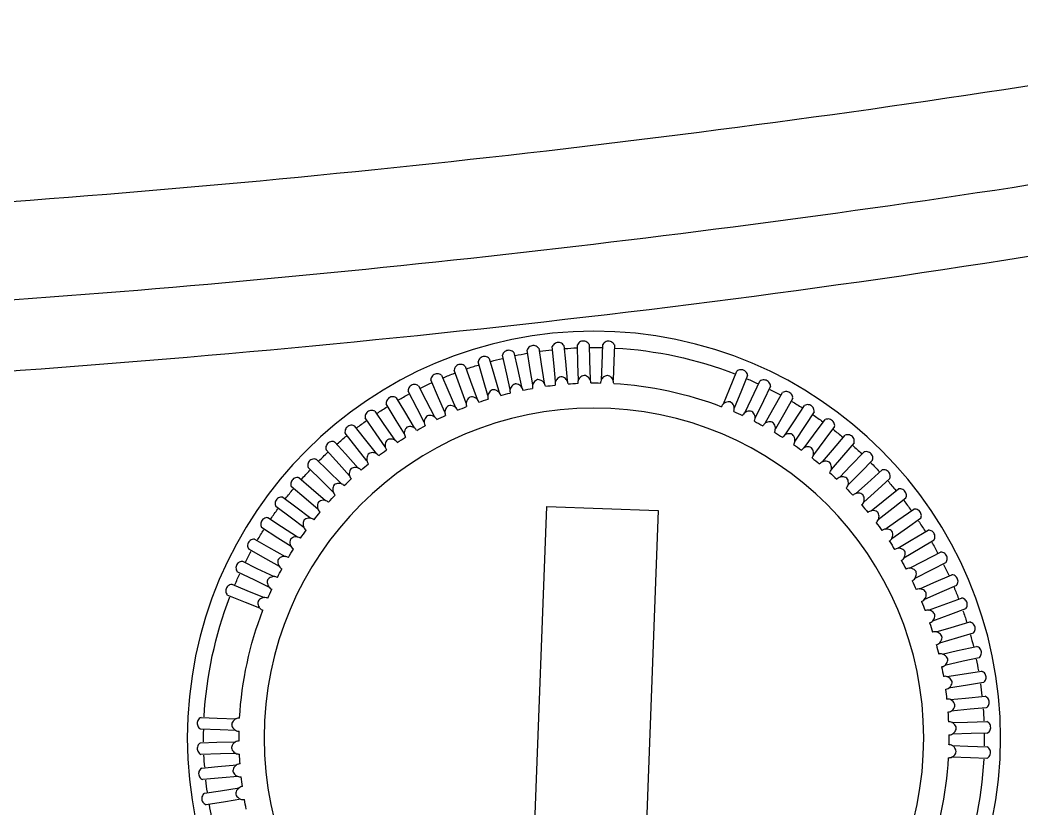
# Model space of a CAD drawing. Header units: inches. Extents: x 12 to 11036, y 8 to 6728.
# Drawn here: x 10875.07 to 10890.34, y 4277.76 to 4289.78 of the extents above; entities that cross this region are included whole.
import ezdxf

# ---------------------------------------------------------------- set-up
doc = ezdxf.new("R2010")
doc.units = ezdxf.units.IN
doc.header["$MEASUREMENT"] = 0

# ---------------------------------------------------------------- blocks, each defined once
blk = doc.blocks.new('A$C114D03CA')
at = {"color": 7, "linetype": 'Continuous', "lineweight": 25}
for p, q in [((-17.5, -43.924), (-19.199, -43.988)), ((-19.199, -43.988), (-18.938, -50.983)), ((-17.239, -50.919), (-17.5, -43.924))]:
    blk.add_line(p, q, dxfattribs=at)
at = {"color": 7, "linetype": 'Continuous', "lineweight": 25, "flags": 128}
for points in [[(-18.531, -41.463), (-18.522, -41.709), (-18.511, -41.999)], [(-18.334, -41.993), (-18.343, -41.754), (-18.354, -41.456)], [(-18.145, -41.455), (-18.152, -41.702), (-18.16, -41.992)], [(-17.983, -41.997), (-17.976, -41.758), (-17.968, -41.46)], [(-17.76, -41.472), (-17.783, -41.718), (-17.809, -42.007)], [(-17.632, -42.023), (-17.611, -41.785), (-17.583, -41.488)], [(-17.377, -41.514), (-17.415, -41.758), (-17.46, -42.044)], [(-17.285, -42.072), (-17.248, -41.836), (-17.201, -41.542)], [(-16.997, -41.581), (-17.051, -41.821), (-17.114, -42.104)], [(-16.941, -42.143), (-16.889, -41.91), (-16.824, -41.619)], [(-16.622, -41.671), (-16.691, -41.908), (-16.772, -42.186)], [(-16.602, -42.236), (-16.535, -42.007), (-16.452, -41.721)], [(-16.254, -41.786), (-16.338, -42.017), (-16.437, -42.29)], [(-16.27, -42.351), (-16.189, -42.127), (-16.087, -41.846)], [(-20.561, -41.931), (-20.468, -42.159), (-20.359, -42.428)], [(-20.194, -42.361), (-20.284, -42.14), (-20.397, -41.864)], [(-15.893, -41.924), (-15.992, -42.149), (-16.109, -42.415)], [(-15.946, -42.487), (-15.851, -42.268), (-15.731, -41.995)], [(-20.911, -42.093), (-20.804, -42.315), (-20.677, -42.576)], [(-20.518, -42.499), (-20.622, -42.284), (-20.751, -42.016)], [(-15.543, -42.085), (-15.656, -42.304), (-15.789, -42.561)], [(-21.25, -42.277), (-21.129, -42.491), (-20.986, -42.744)], [(-20.831, -42.657), (-20.949, -42.449), (-21.096, -42.19)], [(-15.632, -42.643), (-15.522, -42.431), (-15.385, -42.166)], [(-15.203, -42.268), (-15.331, -42.479), (-15.48, -42.728)], [(-21.134, -42.835), (-21.265, -42.635), (-21.428, -42.385)], [(-15.328, -42.819), (-15.205, -42.615), (-15.051, -42.359)], [(-21.425, -43.031), (-21.568, -42.84), (-21.747, -42.602)], [(-21.576, -42.482), (-21.441, -42.689), (-21.283, -42.932)], [(-14.876, -42.472), (-15.017, -42.675), (-15.182, -42.913)], [(-15.036, -43.014), (-14.9, -42.818), (-14.731, -42.573)], [(-21.889, -42.708), (-21.741, -42.906), (-21.567, -43.138)], [(-14.563, -42.697), (-14.716, -42.89), (-14.897, -43.118)], [(-21.702, -43.247), (-21.858, -43.065), (-22.051, -42.839)], [(-14.758, -43.228), (-14.609, -43.041), (-14.424, -42.807)], [(-22.186, -42.954), (-22.026, -43.141), (-21.837, -43.362)], [(-14.265, -42.942), (-14.43, -43.125), (-14.625, -43.34)], [(-14.493, -43.459), (-14.333, -43.282), (-14.134, -43.061)], [(-22.467, -43.218), (-22.295, -43.395), (-22.093, -43.603)], [(-21.966, -43.479), (-22.132, -43.308), (-22.34, -43.094)], [(-13.983, -43.205), (-14.16, -43.377), (-14.368, -43.58)], [(-22.213, -43.728), (-22.39, -43.568), (-22.612, -43.368)], [(-14.244, -43.707), (-14.073, -43.54), (-13.86, -43.332)], [(-22.731, -43.5), (-22.548, -43.665), (-22.332, -43.86)], [(-13.719, -43.486), (-13.906, -43.646), (-14.127, -43.835)], [(-22.444, -43.992), (-22.631, -43.844), (-22.865, -43.659)], [(-14.012, -43.97), (-13.83, -43.815), (-13.604, -43.621)], [(-22.975, -43.798), (-22.782, -43.951), (-22.554, -44.131)], [(-13.474, -43.784), (-13.671, -43.931), (-13.903, -44.106)], [(-22.658, -44.271), (-22.854, -44.135), (-23.099, -43.965)], [(-13.797, -44.248), (-13.606, -44.104), (-13.367, -43.925)], [(-23.2, -44.111), (-22.998, -44.252), (-22.759, -44.417)], [(-13.248, -44.096), (-13.454, -44.231), (-13.697, -44.39)], [(-22.853, -44.563), (-23.058, -44.44), (-23.313, -44.286)], [(-13.6, -44.538), (-13.4, -44.408), (-13.151, -44.244)], [(-23.405, -44.438), (-23.194, -44.565), (-22.945, -44.715)], [(-13.042, -44.422), (-13.257, -44.544), (-13.509, -44.687)], [(-13.422, -44.841), (-13.214, -44.724), (-12.955, -44.577)], [(-23.029, -44.867), (-23.241, -44.757), (-23.506, -44.62)], [(-12.858, -44.761), (-13.08, -44.869), (-13.341, -44.995)], [(-23.588, -44.778), (-23.369, -44.891), (-23.111, -45.024)], [(-23.186, -45.181), (-23.404, -45.085), (-23.678, -44.966)], [(-13.264, -45.155), (-13.049, -45.051), (-12.781, -44.921)], [(-23.749, -45.128), (-23.523, -45.227), (-23.257, -45.344)], [(-12.696, -45.111), (-12.924, -45.204), (-13.193, -45.314)], [(-23.322, -45.505), (-23.546, -45.424), (-23.826, -45.322)], [(-13.127, -45.478), (-12.906, -45.388), (-12.629, -45.276)], [(-23.887, -45.488), (-23.655, -45.573), (-23.382, -45.672)], [(-23.436, -45.837), (-23.665, -45.77), (-23.951, -45.686)], [(-24.001, -45.857), (-23.765, -45.926), (-23.486, -46.007)], [(-23.529, -46.176), (-23.762, -46.123), (-24.053, -46.058)], [(-24.092, -46.231), (-23.851, -46.285), (-23.568, -46.349)], [(-23.6, -46.519), (-23.836, -46.482), (-24.131, -46.436)], [(-24.158, -46.611), (-23.915, -46.65), (-23.628, -46.695)], [(-23.649, -46.867), (-23.887, -46.845), (-24.184, -46.818)], [(-24.2, -46.995), (-23.955, -47.017), (-23.666, -47.044)], [(-23.676, -47.217), (-23.914, -47.211), (-24.212, -47.203)], [(-12.228, -47.141), (-12.474, -47.151), (-12.765, -47.161)], [(-12.758, -47.339), (-12.519, -47.33), (-12.221, -47.319)], [(-24.217, -47.38), (-23.971, -47.387), (-23.681, -47.395)], [(-12.22, -47.527), (-12.467, -47.52), (-12.757, -47.513)], [(-23.68, -47.568), (-23.918, -47.577), (-24.216, -47.588)], [(-24.21, -47.766), (-23.963, -47.757), (-23.673, -47.746)], [(-12.762, -47.69), (-12.523, -47.696), (-12.225, -47.704)], [(-12.238, -47.912), (-12.483, -47.89), (-12.772, -47.863)], [(-12.788, -48.04), (-12.551, -48.062), (-12.254, -48.089)], [(-12.279, -48.296), (-12.523, -48.258), (-12.81, -48.213)], [(-12.837, -48.388), (-12.601, -48.425), (-12.307, -48.471)]]:
    blk.add_lwpolyline(points, dxfattribs=at)
at = {"color": 7, "linetype": 'Continuous', "lineweight": 25}
for radius in [6.2, 5.029]:
    blk.add_circle((-18.219, -47.454), radius, dxfattribs=at)
for radius, start, end in [(5.952, 93.0979, 111.1726), (5.952, 89.4136, 91.1726), (5.952, 85.7294, 87.4884), (5.952, 82.0452, 83.8042), (5.952, 78.361, 80.1199), (5.952, 74.6768, 76.4357), (5.952, 70.9926, 72.7515), (5.952, 113.0979, 114.8568), (5.952, 67.3084, 69.0673), (5.952, 116.7821, 118.541), (5.411, 93.1942, 111.0762), (5.411, 89.51, 91.0762), (5.411, 85.8258, 87.392), (5.411, 82.1416, 83.7078), (5.411, 78.4573, 80.0236), (5.952, 63.6242, 65.3831), (5.411, 74.7731, 76.3394), (5.411, 71.0889, 72.6552), (5.952, 59.94, 61.6989), (5.952, 120.4663, 122.2252), (5.411, 67.4047, 68.971), (5.952, 56.2558, 58.0147), (5.952, 124.1505, 125.9094), (5.411, 113.1942, 114.7605), (5.411, 63.7205, 65.2868), (5.952, 52.5715, 54.3305), (5.952, 127.8347, 129.5936), (5.411, 116.8784, 118.4447), (5.411, 60.0363, 61.6026), (5.411, 120.5626, 122.1289), (5.411, 56.3521, 57.9184), (5.952, 48.8873, 50.6463), (5.952, 131.5189, 133.2778), (5.411, 124.2468, 125.8131), (5.411, 52.6679, 54.2341), (5.411, 127.931, 129.4973), (5.952, 45.2031, 46.962), (5.952, 135.2031, 136.962), (5.411, 48.9837, 50.5499), (5.952, 41.5189, 43.2778), (5.952, 138.8873, 140.6463), (5.411, 131.6152, 133.1815), (5.411, 45.2994, 46.8657), (5.411, 135.2994, 136.8657), (5.952, 37.8347, 39.5936), (5.952, 142.5715, 144.3305), (5.411, 41.6152, 43.1815), (5.411, 138.9837, 140.5499), (5.952, 34.1505, 35.9094), (5.952, 146.2558, 148.0147), (5.411, 37.931, 39.4973), (5.411, 142.6679, 144.2341), (5.411, 34.2468, 35.8131), (5.952, 30.4663, 32.2252), (5.411, 146.3521, 147.9184), (5.952, 149.94, 151.6989), (5.411, 30.5626, 32.1289), (5.952, 26.7821, 28.541), (5.411, 150.0363, 151.6026), (5.952, 153.6242, 155.3831), (5.411, 26.8784, 28.4447), (5.411, 153.7205, 155.2868), (5.952, 23.0979, 24.8568), (5.952, 157.3084, 159.0673), (5.411, 23.1942, 24.7605), (5.952, 3.0979, 21.1726), (5.952, 160.9926, 162.7515), (5.411, 157.4047, 158.971), (5.411, 3.1942, 21.0762), (5.411, 161.0889, 162.6552), (5.952, 164.6768, 166.4357), (5.411, 164.7731, 166.3394), (5.952, 168.361, 170.1199), (5.411, 168.4573, 170.0236), (5.952, 172.0452, 173.8042), (5.411, 172.1416, 173.7078), (5.952, 175.7294, 177.4884), (5.411, 175.8258, 177.392), (5.411, 359.51, 1.0762), (5.952, 359.4136, 1.1726), (5.952, 179.4136, 181.1726), (5.411, 179.51, 181.0762), (5.952, 183.0979, 201.1726), (5.411, 183.1942, 201.0762), (5.411, 355.8258, 357.392), (5.952, 355.7294, 357.4884), (5.411, 352.1416, 353.7078), (5.952, 352.0452, 353.8042), (5.411, 348.4573, 350.0236), (5.952, 348.361, 350.1199)]:
    blk.add_arc((-18.219, -47.454), radius, start, end, dxfattribs=at)
for points, knots in [([(46.188, -35.082), (43.91, -35.575), (39.355, -36.561), (31.668, -37.857), (23.135, -38.923), (13.758, -39.623), (5.158, -39.836), (-2.64, -39.688), (-10.419, -39.254), (-18.962, -38.399), (-28.243, -37.041), (-34.359, -35.747), (-37.416, -35.1)], [0, 0, 0, 0, 0.08293, 0.165856, 0.277333, 0.388878, 0.500354, 0.583365, 0.666377, 0.777563, 0.888816, 1, 1, 1, 1]), ([(-36.453, -36.854), (-33.653, -37.43), (-28.048, -38.582), (-19.549, -39.827), (-11.003, -40.719), (-2.429, -41.219), (6.288, -41.338), (15.136, -41.046), (24.096, -40.328), (32.735, -39.219), (39.774, -38.009), (43.827, -37.14), (45.223, -36.841)], [0, 0, 0, 0, 0.104184, 0.208526, 0.312922, 0.417266, 0.52145, 0.630592, 0.739795, 0.848938, 0.947974, 1, 1, 1, 1]), ([(43.432, -38.329), (41.728, -38.673), (38.318, -39.363), (32.659, -40.288), (26.467, -41.122), (19.726, -41.782), (12.955, -42.206), (5.022, -42.42), (-4.057, -42.261), (-14.29, -41.526), (-24.517, -40.283), (-31.285, -38.986), (-34.669, -38.338)], [0, 0, 0, 0, 0.066327, 0.132708, 0.218665, 0.304623, 0.391013, 0.477403, 0.607303, 0.737203, 0.868602, 1, 1, 1, 1]), ([(-18.53, -41.463), (-18.528, -41.458), (-18.521, -41.443), (-18.5, -41.423), (-18.47, -41.408), (-18.436, -41.404), (-18.403, -41.411), (-18.373, -41.429), (-18.36, -41.447), (-18.354, -41.456)], [0, 0, 0, 0, 0.073853, 0.228531, 0.383217, 0.537899, 0.692579, 0.847254, 1, 1, 1, 1]), ([(-18.144, -41.456), (-18.142, -41.451), (-18.134, -41.436), (-18.112, -41.418), (-18.081, -41.404), (-18.047, -41.402), (-18.014, -41.412), (-17.986, -41.431), (-17.974, -41.45), (-17.968, -41.46)], [0, 0, 0, 0, 0.0738633, 0.2285341, 0.3832149, 0.5379002, 0.6925751, 0.8472571, 1, 1, 1, 1]), ([(-17.759, -41.473), (-17.756, -41.468), (-17.748, -41.454), (-17.725, -41.437), (-17.693, -41.426), (-17.658, -41.426), (-17.626, -41.438), (-17.599, -41.459), (-17.589, -41.479), (-17.583, -41.489)], [0, 0, 0, 0, 0.073854, 0.2285337, 0.3832143, 0.5378923, 0.6925797, 0.8472594, 1, 1, 1, 1]), ([(-17.376, -41.515), (-17.373, -41.51), (-17.363, -41.497), (-17.339, -41.481), (-17.306, -41.472), (-17.272, -41.474), (-17.241, -41.488), (-17.215, -41.511), (-17.206, -41.531), (-17.201, -41.542)], [0, 0, 0, 0, 0.07386, 0.228541, 0.383218, 0.537901, 0.692583, 0.847259, 1, 1, 1, 1]), ([(-16.996, -41.581), (-16.992, -41.577), (-16.982, -41.564), (-16.957, -41.55), (-16.924, -41.543), (-16.89, -41.548), (-16.86, -41.563), (-16.835, -41.588), (-16.828, -41.609), (-16.824, -41.619)], [0, 0, 0, 0, 0.073856, 0.228535, 0.383218, 0.537897, 0.692581, 0.847266, 1, 1, 1, 1]), ([(-16.621, -41.672), (-16.617, -41.668), (-16.607, -41.655), (-16.58, -41.644), (-16.547, -41.638), (-16.513, -41.645), (-16.484, -41.663), (-16.461, -41.689), (-16.455, -41.71), (-16.452, -41.721)], [0, 0, 0, 0, 0.073865, 0.228539, 0.383224, 0.537899, 0.692578, 0.847266, 1, 1, 1, 1]), ([(-20.56, -41.931), (-20.559, -41.926), (-20.559, -41.909), (-20.546, -41.883), (-20.523, -41.859), (-20.492, -41.843), (-20.458, -41.839), (-20.424, -41.845), (-20.406, -41.858), (-20.397, -41.864)], [0, 0, 0, 0, 0.0738629, 0.2285411, 0.3832159, 0.5378996, 0.6925835, 0.8472593, 1, 1, 1, 1]), ([(-16.253, -41.787), (-16.249, -41.783), (-16.237, -41.771), (-16.21, -41.761), (-16.177, -41.758), (-16.143, -41.767), (-16.115, -41.786), (-16.095, -41.814), (-16.089, -41.835), (-16.087, -41.846)], [0, 0, 0, 0, 0.073853, 0.228537, 0.383218, 0.537904, 0.692581, 0.847271, 1, 1, 1, 1]), ([(-20.91, -42.093), (-20.91, -42.087), (-20.91, -42.071), (-20.899, -42.044), (-20.877, -42.018), (-20.848, -42.001), (-20.814, -41.994), (-20.78, -41.998), (-20.761, -42.01), (-20.751, -42.016)], [0, 0, 0, 0, 0.073846, 0.228536, 0.383214, 0.537897, 0.692579, 0.84726, 1, 1, 1, 1]), ([(-18.52, -42.051), (-18.52, -42.043), (-18.519, -42.008), (-18.489, -41.955), (-18.449, -41.933), (-18.425, -41.929), (-18.425, -41.929)], [0, 0, 0, 0, 0.122432, 0.490856, 0.986778, 1, 1, 1, 1]), ([(-18.425, -41.929), (-18.424, -41.929), (-18.4, -41.932), (-18.359, -41.95), (-18.325, -42.001), (-18.321, -42.035), (-18.32, -42.044)], [0, 0, 0, 0, 0.013224, 0.509148, 0.87757, 1, 1, 1, 1]), ([(-18.173, -42.043), (-18.172, -42.035), (-18.169, -42), (-18.135, -41.949), (-18.094, -41.93), (-18.07, -41.927), (-18.069, -41.927)], [0, 0, 0, 0, 0.122427, 0.490854, 0.986776, 1, 1, 1, 1]), ([(-18.069, -41.927), (-18.069, -41.927), (-18.045, -41.931), (-18.005, -41.953), (-17.974, -42.005), (-17.973, -42.04), (-17.973, -42.049)], [0, 0, 0, 0, 0.013222, 0.509144, 0.877569, 1, 1, 1, 1]), ([(-17.825, -42.057), (-17.824, -42.049), (-17.818, -42.014), (-17.781, -41.966), (-17.739, -41.95), (-17.715, -41.948), (-17.715, -41.948)], [0, 0, 0, 0, 0.122428, 0.490853, 0.986777, 1, 1, 1, 1]), ([(-17.715, -41.948), (-17.714, -41.949), (-17.691, -41.954), (-17.652, -41.978), (-17.625, -42.032), (-17.626, -42.067), (-17.626, -42.076)], [0, 0, 0, 0, 0.013222, 0.509144, 0.877564, 1, 1, 1, 1]), ([(-17.479, -42.094), (-17.477, -42.085), (-17.47, -42.051), (-17.43, -42.006), (-17.386, -41.992), (-17.363, -41.992), (-17.362, -41.992)], [0, 0, 0, 0, 0.122429, 0.490854, 0.986777, 1, 1, 1, 1]), ([(-17.362, -41.992), (-17.361, -41.992), (-17.338, -41.999), (-17.302, -42.026), (-17.278, -42.081), (-17.281, -42.116), (-17.281, -42.125)], [0, 0, 0, 0, 0.0132227, 0.5091476, 0.8775706, 1, 1, 1, 1]), ([(-15.893, -41.925), (-15.889, -41.921), (-15.876, -41.91), (-15.849, -41.902), (-15.815, -41.901), (-15.782, -41.912), (-15.756, -41.933), (-15.736, -41.962), (-15.733, -41.984), (-15.731, -41.995)], [0, 0, 0, 0, 0.073849, 0.228528, 0.383214, 0.537897, 0.692577, 0.847259, 1, 1, 1, 1]), ([(-17.136, -42.152), (-17.134, -42.144), (-17.124, -42.111), (-17.081, -42.068), (-17.037, -42.057), (-17.013, -42.058), (-17.013, -42.059)], [0, 0, 0, 0, 0.122432, 0.490854, 0.986777, 1, 1, 1, 1]), ([(-17.013, -42.059), (-17.012, -42.059), (-16.99, -42.067), (-16.955, -42.096), (-16.934, -42.153), (-16.94, -42.187), (-16.941, -42.196)], [0, 0, 0, 0, 0.013223, 0.509146, 0.877568, 1, 1, 1, 1]), ([(-16.798, -42.233), (-16.795, -42.225), (-16.783, -42.192), (-16.737, -42.152), (-16.693, -42.144), (-16.669, -42.147), (-16.669, -42.147)], [0, 0, 0, 0, 0.122428, 0.490852, 0.986777, 1, 1, 1, 1]), ([(-16.669, -42.147), (-16.668, -42.147), (-16.646, -42.157), (-16.613, -42.188), (-16.596, -42.247), (-16.604, -42.281), (-16.606, -42.289)], [0, 0, 0, 0, 0.013223, 0.509144, 0.877565, 1, 1, 1, 1]), ([(-15.542, -42.086), (-15.538, -42.082), (-15.525, -42.072), (-15.497, -42.065), (-15.463, -42.067), (-15.431, -42.08), (-15.406, -42.103), (-15.389, -42.133), (-15.387, -42.155), (-15.385, -42.166)], [0, 0, 0, 0, 0.073854, 0.228532, 0.383217, 0.537896, 0.692582, 0.84727, 1, 1, 1, 1]), ([(-21.249, -42.277), (-21.249, -42.271), (-21.251, -42.255), (-21.241, -42.228), (-21.221, -42.2), (-21.193, -42.181), (-21.16, -42.172), (-21.125, -42.174), (-21.106, -42.184), (-21.096, -42.19)], [0, 0, 0, 0, 0.073843, 0.228532, 0.383215, 0.537899, 0.69258, 0.847259, 1, 1, 1, 1]), ([(-16.465, -42.335), (-16.462, -42.327), (-16.448, -42.295), (-16.4, -42.258), (-16.355, -42.253), (-16.331, -42.258), (-16.331, -42.258)], [0, 0, 0, 0, 0.122431, 0.490853, 0.986776, 1, 1, 1, 1]), ([(-16.331, -42.258), (-16.33, -42.258), (-16.309, -42.269), (-16.278, -42.302), (-16.265, -42.362), (-16.275, -42.395), (-16.277, -42.403)], [0, 0, 0, 0, 0.013222, 0.509144, 0.877569, 1, 1, 1, 1]), ([(-15.203, -42.269), (-15.198, -42.266), (-15.185, -42.256), (-15.156, -42.251), (-15.123, -42.255), (-15.092, -42.27), (-15.068, -42.295), (-15.053, -42.325), (-15.052, -42.348), (-15.052, -42.359)], [0, 0, 0, 0, 0.073844, 0.228529, 0.383211, 0.537889, 0.692579, 0.847254, 1, 1, 1, 1]), ([(-21.575, -42.482), (-21.576, -42.477), (-21.578, -42.46), (-21.57, -42.433), (-21.552, -42.404), (-21.525, -42.383), (-21.493, -42.372), (-21.459, -42.372), (-21.438, -42.381), (-21.428, -42.385)], [0, 0, 0, 0, 0.073853, 0.228531, 0.383211, 0.53789, 0.692572, 0.847256, 1, 1, 1, 1]), ([(-20.627, -42.477), (-20.626, -42.477), (-20.603, -42.47), (-20.558, -42.47), (-20.506, -42.503), (-20.489, -42.533), (-20.485, -42.54)], [0, 0, 0, 0, 0.013224, 0.509146, 0.877569, 1, 1, 1, 1]), ([(-20.35, -42.48), (-20.353, -42.472), (-20.364, -42.439), (-20.353, -42.379), (-20.323, -42.345), (-20.302, -42.333), (-20.302, -42.333)], [0, 0, 0, 0, 0.122433, 0.490854, 0.986777, 1, 1, 1, 1]), ([(-20.302, -42.333), (-20.301, -42.333), (-20.278, -42.327), (-20.233, -42.33), (-20.184, -42.366), (-20.168, -42.397), (-20.165, -42.405)], [0, 0, 0, 0, 0.013222, 0.509144, 0.877568, 1, 1, 1, 1]), ([(-16.14, -42.458), (-16.136, -42.451), (-16.12, -42.42), (-16.07, -42.386), (-16.024, -42.383), (-16.001, -42.39), (-16.001, -42.39)], [0, 0, 0, 0, 0.122434, 0.490855, 0.986776, 1, 1, 1, 1]), ([(-16.001, -42.39), (-16, -42.39), (-15.98, -42.403), (-15.951, -42.438), (-15.942, -42.498), (-15.954, -42.53), (-15.957, -42.539)], [0, 0, 0, 0, 0.013222, 0.509145, 0.87757, 1, 1, 1, 1]), ([(-14.876, -42.473), (-14.871, -42.471), (-14.857, -42.462), (-14.828, -42.459), (-14.795, -42.465), (-14.765, -42.482), (-14.743, -42.508), (-14.73, -42.54), (-14.73, -42.562), (-14.731, -42.573)], [0, 0, 0, 0, 0.073847, 0.228536, 0.383213, 0.537906, 0.692577, 0.847266, 1, 1, 1, 1]), ([(-21.887, -42.708), (-21.889, -42.703), (-21.892, -42.687), (-21.886, -42.659), (-21.87, -42.629), (-21.844, -42.606), (-21.813, -42.593), (-21.779, -42.59), (-21.757, -42.598), (-21.747, -42.602)], [0, 0, 0, 0, 0.0738567, 0.2285268, 0.3832085, 0.5378982, 0.6925808, 0.8472575, 1, 1, 1, 1]), ([(-20.665, -42.627), (-20.668, -42.619), (-20.681, -42.587), (-20.674, -42.527), (-20.647, -42.491), (-20.627, -42.478), (-20.627, -42.477)], [0, 0, 0, 0, 0.122431, 0.490856, 0.986776, 1, 1, 1, 1]), ([(-15.823, -42.602), (-15.819, -42.595), (-15.801, -42.565), (-15.748, -42.534), (-15.703, -42.535), (-15.681, -42.543), (-15.68, -42.543)], [0, 0, 0, 0, 0.122427, 0.490854, 0.986777, 1, 1, 1, 1]), ([(-15.68, -42.543), (-15.68, -42.543), (-15.66, -42.557), (-15.633, -42.594), (-15.628, -42.654), (-15.642, -42.686), (-15.646, -42.694)], [0, 0, 0, 0, 0.013223, 0.509145, 0.877565, 1, 1, 1, 1]), ([(-20.97, -42.795), (-20.974, -42.787), (-20.989, -42.755), (-20.986, -42.695), (-20.961, -42.657), (-20.942, -42.643), (-20.941, -42.642)], [0, 0, 0, 0, 0.1224276, 0.4908559, 0.9867781, 1, 1, 1, 1]), ([(-20.941, -42.642), (-20.941, -42.642), (-20.919, -42.633), (-20.873, -42.631), (-20.82, -42.66), (-20.801, -42.689), (-20.796, -42.696)], [0, 0, 0, 0, 0.013224, 0.509149, 0.877574, 1, 1, 1, 1]), ([(-15.516, -42.766), (-15.512, -42.759), (-15.492, -42.73), (-15.437, -42.703), (-15.392, -42.706), (-15.37, -42.716), (-15.37, -42.716)], [0, 0, 0, 0, 0.122431, 0.490854, 0.986777, 1, 1, 1, 1]), ([(-15.37, -42.716), (-15.369, -42.717), (-15.351, -42.731), (-15.326, -42.77), (-15.325, -42.831), (-15.341, -42.861), (-15.345, -42.869)], [0, 0, 0, 0, 0.013224, 0.509145, 0.87757, 1, 1, 1, 1]), ([(-14.563, -42.698), (-14.558, -42.696), (-14.543, -42.688), (-14.514, -42.687), (-14.481, -42.695), (-14.453, -42.714), (-14.432, -42.741), (-14.421, -42.774), (-14.423, -42.796), (-14.424, -42.807)], [0, 0, 0, 0, 0.073848, 0.228533, 0.383206, 0.53789, 0.692571, 0.84725, 1, 1, 1, 1]), ([(-22.185, -42.954), (-22.186, -42.949), (-22.191, -42.933), (-22.187, -42.904), (-22.173, -42.873), (-22.148, -42.849), (-22.118, -42.834), (-22.084, -42.829), (-22.062, -42.836), (-22.051, -42.839)], [0, 0, 0, 0, 0.073853, 0.22853, 0.383208, 0.537893, 0.692569, 0.847252, 1, 1, 1, 1]), ([(-21.264, -42.981), (-21.268, -42.973), (-21.285, -42.943), (-21.286, -42.882), (-21.263, -42.843), (-21.245, -42.828), (-21.245, -42.827)], [0, 0, 0, 0, 0.12243, 0.490854, 0.986775, 1, 1, 1, 1]), ([(-21.245, -42.827), (-21.244, -42.827), (-21.223, -42.817), (-21.178, -42.812), (-21.122, -42.837), (-21.102, -42.865), (-21.096, -42.872)], [0, 0, 0, 0, 0.013222, 0.509146, 0.877572, 1, 1, 1, 1]), ([(-15.221, -42.949), (-15.215, -42.943), (-15.194, -42.915), (-15.138, -42.892), (-15.093, -42.898), (-15.072, -42.909), (-15.071, -42.909)], [0, 0, 0, 0, 0.122433, 0.490855, 0.986779, 1, 1, 1, 1]), ([(-15.071, -42.909), (-15.071, -42.909), (-15.053, -42.926), (-15.032, -42.965), (-15.034, -43.026), (-15.052, -43.056), (-15.056, -43.063)], [0, 0, 0, 0, 0.0132237, 0.5091488, 0.8775701, 1, 1, 1, 1]), ([(-21.545, -43.186), (-21.55, -43.179), (-21.569, -43.15), (-21.573, -43.089), (-21.553, -43.048), (-21.536, -43.032), (-21.536, -43.031)], [0, 0, 0, 0, 0.122432, 0.490856, 0.986775, 1, 1, 1, 1]), ([(-21.536, -43.031), (-21.535, -43.031), (-21.515, -43.019), (-21.47, -43.011), (-21.413, -43.033), (-21.39, -43.059), (-21.385, -43.066)], [0, 0, 0, 0, 0.013223, 0.509148, 0.877572, 1, 1, 1, 1]), ([(-14.265, -42.943), (-14.26, -42.941), (-14.245, -42.934), (-14.216, -42.935), (-14.183, -42.945), (-14.156, -42.966), (-14.137, -42.994), (-14.128, -43.028), (-14.132, -43.05), (-14.134, -43.061)], [0, 0, 0, 0, 0.073847, 0.228533, 0.383214, 0.537891, 0.692573, 0.847251, 1, 1, 1, 1]), ([(-22.466, -43.218), (-22.468, -43.213), (-22.473, -43.197), (-22.471, -43.168), (-22.459, -43.137), (-22.436, -43.111), (-22.407, -43.094), (-22.373, -43.087), (-22.351, -43.092), (-22.34, -43.095)], [0, 0, 0, 0, 0.073854, 0.228538, 0.383217, 0.537903, 0.69258, 0.847259, 1, 1, 1, 1]), ([(-21.813, -43.253), (-21.813, -43.253), (-21.793, -43.24), (-21.749, -43.229), (-21.691, -43.247), (-21.666, -43.272), (-21.66, -43.278)], [0, 0, 0, 0, 0.013223, 0.509147, 0.877568, 1, 1, 1, 1]), ([(-14.938, -43.151), (-14.932, -43.145), (-14.908, -43.119), (-14.851, -43.099), (-14.807, -43.108), (-14.786, -43.12), (-14.786, -43.121)], [0, 0, 0, 0, 0.122432, 0.490855, 0.986776, 1, 1, 1, 1]), ([(-14.786, -43.121), (-14.785, -43.121), (-14.769, -43.138), (-14.75, -43.179), (-14.756, -43.24), (-14.776, -43.268), (-14.781, -43.276)], [0, 0, 0, 0, 0.013224, 0.509146, 0.877567, 1, 1, 1, 1]), ([(-13.983, -43.207), (-13.978, -43.205), (-13.962, -43.199), (-13.934, -43.202), (-13.902, -43.214), (-13.876, -43.236), (-13.859, -43.266), (-13.852, -43.3), (-13.857, -43.321), (-13.86, -43.332)], [0, 0, 0, 0, 0.073852, 0.228537, 0.383214, 0.537901, 0.692579, 0.847258, 1, 1, 1, 1]), ([(-22.729, -43.499), (-22.731, -43.495), (-22.738, -43.479), (-22.737, -43.451), (-22.727, -43.418), (-22.707, -43.391), (-22.678, -43.372), (-22.645, -43.363), (-22.623, -43.367), (-22.612, -43.368)], [0, 0, 0, 0, 0.0738547, 0.2285326, 0.3832138, 0.5378911, 0.6925728, 0.8472508, 1, 1, 1, 1]), ([(-21.812, -43.408), (-21.817, -43.402), (-21.838, -43.374), (-21.847, -43.314), (-21.829, -43.272), (-21.814, -43.254), (-21.813, -43.253)], [0, 0, 0, 0, 0.122431, 0.490856, 0.986775, 1, 1, 1, 1]), ([(-14.668, -43.371), (-14.662, -43.365), (-14.637, -43.341), (-14.578, -43.324), (-14.535, -43.336), (-14.515, -43.35), (-14.514, -43.35)], [0, 0, 0, 0, 0.122431, 0.490855, 0.986776, 1, 1, 1, 1]), ([(-14.514, -43.35), (-14.514, -43.351), (-14.499, -43.369), (-14.482, -43.411), (-14.493, -43.471), (-14.514, -43.498), (-14.52, -43.505)], [0, 0, 0, 0, 0.013222, 0.509149, 0.877568, 1, 1, 1, 1]), ([(-22.065, -43.648), (-22.07, -43.641), (-22.093, -43.615), (-22.106, -43.555), (-22.091, -43.512), (-22.076, -43.494), (-22.076, -43.493)], [0, 0, 0, 0, 0.122432, 0.490853, 0.986777, 1, 1, 1, 1]), ([(-22.076, -43.493), (-22.075, -43.493), (-22.056, -43.479), (-22.013, -43.465), (-21.954, -43.479), (-21.928, -43.502), (-21.921, -43.508)], [0, 0, 0, 0, 0.013225, 0.509147, 0.87757, 1, 1, 1, 1]), ([(-13.719, -43.488), (-13.714, -43.486), (-13.698, -43.481), (-13.669, -43.486), (-13.638, -43.5), (-13.614, -43.524), (-13.599, -43.555), (-13.594, -43.589), (-13.601, -43.61), (-13.604, -43.621)], [0, 0, 0, 0, 0.073854, 0.228532, 0.383216, 0.537894, 0.692569, 0.847259, 1, 1, 1, 1]), ([(-22.974, -43.797), (-22.976, -43.793), (-22.984, -43.778), (-22.985, -43.749), (-22.977, -43.716), (-22.958, -43.688), (-22.931, -43.667), (-22.899, -43.656), (-22.876, -43.658), (-22.865, -43.659)], [0, 0, 0, 0, 0.073851, 0.228543, 0.383213, 0.537889, 0.69258, 0.847258, 1, 1, 1, 1]), ([(-14.413, -43.608), (-14.406, -43.602), (-14.38, -43.58), (-14.32, -43.567), (-14.278, -43.582), (-14.259, -43.596), (-14.258, -43.597)], [0, 0, 0, 0, 0.122429, 0.490854, 0.986777, 1, 1, 1, 1]), ([(-14.258, -43.597), (-14.258, -43.597), (-14.244, -43.616), (-14.23, -43.66), (-14.244, -43.719), (-14.268, -43.745), (-14.273, -43.751)], [0, 0, 0, 0, 0.013223, 0.509145, 0.877572, 1, 1, 1, 1]), ([(-22.301, -43.903), (-22.307, -43.897), (-22.332, -43.872), (-22.348, -43.813), (-22.336, -43.769), (-22.323, -43.75), (-22.322, -43.749)], [0, 0, 0, 0, 0.122429, 0.490852, 0.986775, 1, 1, 1, 1]), ([(-22.322, -43.749), (-22.322, -43.749), (-22.303, -43.733), (-22.261, -43.717), (-22.201, -43.727), (-22.174, -43.749), (-22.167, -43.754)], [0, 0, 0, 0, 0.013223, 0.509147, 0.87757, 1, 1, 1, 1]), ([(-14.174, -43.86), (-14.167, -43.855), (-14.139, -43.834), (-14.079, -43.825), (-14.037, -43.843), (-14.019, -43.859), (-14.019, -43.859)], [0, 0, 0, 0, 0.122431, 0.490855, 0.986777, 1, 1, 1, 1]), ([(-13.473, -43.785), (-13.468, -43.784), (-13.452, -43.78), (-13.424, -43.786), (-13.394, -43.802), (-13.371, -43.828), (-13.358, -43.86), (-13.356, -43.894), (-13.363, -43.915), (-13.367, -43.925)], [0, 0, 0, 0, 0.0738496, 0.2285293, 0.3832183, 0.5378957, 0.6925781, 0.8472636, 1, 1, 1, 1]), ([(-23.199, -44.111), (-23.202, -44.106), (-23.21, -44.092), (-23.213, -44.063), (-23.208, -44.03), (-23.191, -44), (-23.165, -43.978), (-23.133, -43.964), (-23.11, -43.965), (-23.099, -43.965)], [0, 0, 0, 0, 0.073866, 0.228543, 0.383227, 0.537907, 0.692582, 0.847259, 1, 1, 1, 1]), ([(-22.552, -44.02), (-22.551, -44.02), (-22.534, -44.003), (-22.493, -43.984), (-22.433, -43.991), (-22.404, -44.011), (-22.397, -44.016)], [0, 0, 0, 0, 0.0132227, 0.5091467, 0.8775681, 1, 1, 1, 1]), ([(-14.019, -43.859), (-14.018, -43.86), (-14.005, -43.88), (-13.995, -43.924), (-14.013, -43.982), (-14.038, -44.006), (-14.044, -44.012)], [0, 0, 0, 0, 0.013223, 0.509143, 0.877568, 1, 1, 1, 1]), ([(-22.521, -44.172), (-22.527, -44.167), (-22.553, -44.143), (-22.573, -44.086), (-22.564, -44.042), (-22.552, -44.021), (-22.552, -44.02)], [0, 0, 0, 0, 0.122429, 0.490855, 0.986776, 1, 1, 1, 1]), ([(-13.951, -44.128), (-13.944, -44.123), (-13.915, -44.104), (-13.854, -44.099), (-13.814, -44.119), (-13.797, -44.136), (-13.796, -44.136)], [0, 0, 0, 0, 0.12243, 0.490854, 0.986778, 1, 1, 1, 1]), ([(-13.796, -44.136), (-13.796, -44.137), (-13.785, -44.158), (-13.777, -44.202), (-13.798, -44.259), (-13.825, -44.282), (-13.831, -44.288)], [0, 0, 0, 0, 0.013226, 0.509148, 0.87757, 1, 1, 1, 1]), ([(-13.247, -44.097), (-13.242, -44.097), (-13.226, -44.094), (-13.198, -44.102), (-13.169, -44.12), (-13.148, -44.147), (-13.137, -44.179), (-13.137, -44.214), (-13.146, -44.234), (-13.151, -44.244)], [0, 0, 0, 0, 0.073853, 0.228536, 0.383214, 0.537902, 0.692579, 0.847261, 1, 1, 1, 1]), ([(-23.404, -44.437), (-23.407, -44.433), (-23.416, -44.419), (-23.421, -44.391), (-23.417, -44.357), (-23.402, -44.326), (-23.378, -44.303), (-23.347, -44.287), (-23.325, -44.287), (-23.313, -44.286)], [0, 0, 0, 0, 0.0738595, 0.228532, 0.3832202, 0.5378921, 0.6925745, 0.8472554, 1, 1, 1, 1]), ([(-22.763, -44.306), (-22.763, -44.305), (-22.747, -44.288), (-22.707, -44.266), (-22.646, -44.269), (-22.617, -44.287), (-22.609, -44.291)], [0, 0, 0, 0, 0.013222, 0.509149, 0.877573, 1, 1, 1, 1]), ([(-22.723, -44.456), (-22.73, -44.45), (-22.757, -44.429), (-22.781, -44.373), (-22.774, -44.328), (-22.764, -44.306), (-22.763, -44.306)], [0, 0, 0, 0, 0.12243, 0.490849, 0.986774, 1, 1, 1, 1]), ([(-13.746, -44.409), (-13.739, -44.404), (-13.708, -44.387), (-13.648, -44.386), (-13.608, -44.409), (-13.593, -44.427), (-13.592, -44.428)], [0, 0, 0, 0, 0.122432, 0.490852, 0.986775, 1, 1, 1, 1]), ([(-13.592, -44.428), (-13.592, -44.428), (-13.582, -44.45), (-13.577, -44.495), (-13.602, -44.55), (-13.63, -44.571), (-13.637, -44.576)], [0, 0, 0, 0, 0.013224, 0.509144, 0.877569, 1, 1, 1, 1]), ([(-13.042, -44.424), (-13.037, -44.423), (-13.02, -44.422), (-12.993, -44.432), (-12.965, -44.451), (-12.946, -44.48), (-12.937, -44.513), (-12.939, -44.547), (-12.95, -44.567), (-12.955, -44.577)], [0, 0, 0, 0, 0.073852, 0.228542, 0.383217, 0.537898, 0.692578, 0.847264, 1, 1, 1, 1]), ([(-22.906, -44.751), (-22.913, -44.746), (-22.942, -44.726), (-22.969, -44.672), (-22.966, -44.627), (-22.957, -44.605), (-22.956, -44.604)], [0, 0, 0, 0, 0.122432, 0.490856, 0.986775, 1, 1, 1, 1]), ([(-22.956, -44.604), (-22.956, -44.604), (-22.941, -44.585), (-22.903, -44.561), (-22.842, -44.56), (-22.811, -44.576), (-22.803, -44.58)], [0, 0, 0, 0, 0.0132212, 0.5091441, 0.87757, 1, 1, 1, 1]), ([(-23.587, -44.777), (-23.59, -44.773), (-23.6, -44.76), (-23.607, -44.732), (-23.606, -44.698), (-23.592, -44.666), (-23.57, -44.641), (-23.54, -44.623), (-23.517, -44.621), (-23.506, -44.62)], [0, 0, 0, 0, 0.073854, 0.228532, 0.38321, 0.537897, 0.692577, 0.847258, 1, 1, 1, 1]), ([(-13.56, -44.702), (-13.552, -44.699), (-13.521, -44.684), (-13.46, -44.686), (-13.422, -44.712), (-13.408, -44.731), (-13.408, -44.731)], [0, 0, 0, 0, 0.1224292, 0.4908513, 0.9867749, 1, 1, 1, 1]), ([(-13.408, -44.731), (-13.407, -44.732), (-13.398, -44.754), (-13.396, -44.799), (-13.425, -44.853), (-13.454, -44.872), (-13.461, -44.876)], [0, 0, 0, 0, 0.013221, 0.509146, 0.877571, 1, 1, 1, 1]), ([(-12.858, -44.763), (-12.853, -44.763), (-12.836, -44.762), (-12.81, -44.774), (-12.783, -44.795), (-12.766, -44.825), (-12.759, -44.858), (-12.763, -44.892), (-12.775, -44.911), (-12.781, -44.921)], [0, 0, 0, 0, 0.0738545, 0.2285272, 0.383216, 0.5378909, 0.6925712, 0.8472423, 1, 1, 1, 1]), ([(-23.07, -45.058), (-23.078, -45.054), (-23.107, -45.036), (-23.138, -44.983), (-23.138, -44.938), (-23.13, -44.915), (-23.13, -44.915)], [0, 0, 0, 0, 0.12243, 0.490852, 0.986777, 1, 1, 1, 1]), ([(-23.13, -44.915), (-23.129, -44.914), (-23.115, -44.895), (-23.079, -44.868), (-23.018, -44.863), (-22.986, -44.877), (-22.978, -44.88)], [0, 0, 0, 0, 0.013223, 0.509146, 0.877569, 1, 1, 1, 1]), ([(-23.748, -45.127), (-23.751, -45.123), (-23.762, -45.111), (-23.771, -45.083), (-23.771, -45.05), (-23.76, -45.017), (-23.739, -44.99), (-23.711, -44.971), (-23.688, -44.968), (-23.677, -44.966)], [0, 0, 0, 0, 0.073852, 0.228544, 0.383209, 0.537901, 0.692577, 0.847263, 1, 1, 1, 1]), ([(-13.393, -45.007), (-13.385, -45.004), (-13.352, -44.991), (-13.292, -44.998), (-13.256, -45.026), (-13.243, -45.045), (-13.243, -45.046)], [0, 0, 0, 0, 0.122428, 0.490853, 0.986778, 1, 1, 1, 1]), ([(-13.243, -45.046), (-13.242, -45.046), (-13.235, -45.069), (-13.236, -45.114), (-13.268, -45.166), (-13.298, -45.183), (-13.306, -45.187)], [0, 0, 0, 0, 0.013226, 0.509147, 0.877567, 1, 1, 1, 1]), ([(-23.283, -45.236), (-23.282, -45.235), (-23.27, -45.215), (-23.235, -45.186), (-23.175, -45.177), (-23.142, -45.189), (-23.134, -45.192)], [0, 0, 0, 0, 0.013225, 0.509148, 0.877571, 1, 1, 1, 1]), ([(-12.696, -45.113), (-12.691, -45.113), (-12.674, -45.114), (-12.649, -45.127), (-12.624, -45.15), (-12.608, -45.18), (-12.604, -45.214), (-12.61, -45.248), (-12.623, -45.266), (-12.629, -45.276)], [0, 0, 0, 0, 0.0738455, 0.2285308, 0.3832171, 0.5378886, 0.6925804, 0.8472555, 1, 1, 1, 1]), ([(-23.886, -45.487), (-23.889, -45.484), (-23.901, -45.472), (-23.912, -45.445), (-23.914, -45.411), (-23.906, -45.378), (-23.886, -45.35), (-23.859, -45.329), (-23.837, -45.324), (-23.826, -45.322)], [0, 0, 0, 0, 0.073852, 0.228527, 0.383206, 0.537894, 0.692567, 0.847254, 1, 1, 1, 1]), ([(-23.214, -45.375), (-23.222, -45.371), (-23.253, -45.355), (-23.287, -45.304), (-23.289, -45.259), (-23.283, -45.236), (-23.283, -45.236)], [0, 0, 0, 0, 0.12243, 0.490855, 0.98678, 1, 1, 1, 1]), ([(-13.246, -45.323), (-13.237, -45.32), (-13.204, -45.309), (-13.144, -45.32), (-13.11, -45.349), (-13.098, -45.37), (-13.098, -45.371)], [0, 0, 0, 0, 0.122432, 0.490853, 0.986778, 1, 1, 1, 1]), ([(-13.098, -45.371), (-13.098, -45.371), (-13.092, -45.394), (-13.096, -45.439), (-13.131, -45.489), (-13.162, -45.504), (-13.17, -45.508)], [0, 0, 0, 0, 0.013227, 0.509147, 0.877573, 1, 1, 1, 1]), ([(-23.415, -45.566), (-23.414, -45.565), (-23.403, -45.544), (-23.37, -45.513), (-23.311, -45.5), (-23.277, -45.51), (-23.269, -45.512)], [0, 0, 0, 0, 0.013221, 0.509147, 0.87757, 1, 1, 1, 1]), ([(-23.337, -45.7), (-23.345, -45.697), (-23.377, -45.682), (-23.414, -45.634), (-23.42, -45.589), (-23.415, -45.566), (-23.415, -45.566)], [0, 0, 0, 0, 0.122429, 0.490854, 0.986774, 1, 1, 1, 1]), ([(-24, -45.856), (-24.004, -45.852), (-24.017, -45.841), (-24.029, -45.815), (-24.034, -45.782), (-24.027, -45.748), (-24.01, -45.719), (-23.984, -45.696), (-23.962, -45.69), (-23.951, -45.686)], [0, 0, 0, 0, 0.073853, 0.228543, 0.383219, 0.537903, 0.692581, 0.847257, 1, 1, 1, 1]), ([(-23.439, -46.033), (-23.448, -46.03), (-23.48, -46.018), (-23.521, -45.972), (-23.529, -45.928), (-23.525, -45.904), (-23.525, -45.903)], [0, 0, 0, 0, 0.1224311, 0.4908568, 0.986777, 1, 1, 1, 1]), ([(-23.525, -45.903), (-23.525, -45.903), (-23.515, -45.881), (-23.484, -45.848), (-23.426, -45.831), (-23.392, -45.839), (-23.383, -45.841)], [0, 0, 0, 0, 0.013225, 0.509148, 0.877572, 1, 1, 1, 1]), ([(-24.091, -46.23), (-24.095, -46.227), (-24.109, -46.217), (-24.122, -46.192), (-24.129, -46.159), (-24.125, -46.125), (-24.109, -46.094), (-24.085, -46.07), (-24.064, -46.062), (-24.053, -46.058)], [0, 0, 0, 0, 0.073855, 0.228532, 0.383222, 0.537893, 0.692579, 0.847256, 1, 1, 1, 1]), ([(-23.52, -46.371), (-23.528, -46.368), (-23.562, -46.359), (-23.605, -46.316), (-23.616, -46.272), (-23.614, -46.248), (-23.614, -46.247)], [0, 0, 0, 0, 0.122431, 0.490856, 0.986775, 1, 1, 1, 1]), ([(-23.614, -46.247), (-23.614, -46.247), (-23.605, -46.225), (-23.577, -46.19), (-23.519, -46.169), (-23.485, -46.174), (-23.476, -46.176)], [0, 0, 0, 0, 0.013223, 0.509144, 0.877569, 1, 1, 1, 1]), ([(-24.157, -46.61), (-24.162, -46.607), (-24.176, -46.598), (-24.191, -46.574), (-24.2, -46.541), (-24.198, -46.507), (-24.184, -46.476), (-24.161, -46.45), (-24.141, -46.441), (-24.131, -46.436)], [0, 0, 0, 0, 0.073858, 0.228538, 0.383217, 0.537891, 0.692572, 0.84726, 1, 1, 1, 1]), ([(-23.68, -46.597), (-23.68, -46.596), (-23.673, -46.573), (-23.647, -46.536), (-23.591, -46.512), (-23.556, -46.515), (-23.548, -46.516)], [0, 0, 0, 0, 0.013226, 0.509148, 0.87757, 1, 1, 1, 1]), ([(-23.579, -46.714), (-23.587, -46.712), (-23.621, -46.704), (-23.667, -46.664), (-23.681, -46.621), (-23.68, -46.597), (-23.68, -46.597)], [0, 0, 0, 0, 0.122428, 0.490852, 0.986777, 1, 1, 1, 1]), ([(-24.199, -46.994), (-24.204, -46.991), (-24.218, -46.983), (-24.235, -46.959), (-24.247, -46.927), (-24.246, -46.893), (-24.235, -46.861), (-24.214, -46.834), (-24.194, -46.823), (-24.184, -46.818)], [0, 0, 0, 0, 0.073849, 0.228529, 0.38321, 0.537905, 0.692584, 0.847264, 1, 1, 1, 1]), ([(-23.724, -46.949), (-23.724, -46.949), (-23.718, -46.926), (-23.694, -46.887), (-23.64, -46.859), (-23.606, -46.86), (-23.597, -46.861)], [0, 0, 0, 0, 0.01322, 0.509146, 0.877571, 1, 1, 1, 1]), ([(-23.615, -47.06), (-23.624, -47.058), (-23.658, -47.053), (-23.706, -47.016), (-23.723, -46.974), (-23.724, -46.95), (-23.724, -46.949)], [0, 0, 0, 0, 0.122432, 0.490853, 0.986775, 1, 1, 1, 1]), ([(-24.217, -47.379), (-24.221, -47.376), (-24.236, -47.369), (-24.255, -47.347), (-24.268, -47.316), (-24.27, -47.281), (-24.26, -47.249), (-24.241, -47.22), (-24.222, -47.209), (-24.212, -47.203)], [0, 0, 0, 0, 0.073849, 0.228528, 0.383216, 0.537886, 0.69258, 0.84725, 1, 1, 1, 1]), ([(-23.745, -47.304), (-23.745, -47.304), (-23.741, -47.28), (-23.72, -47.24), (-23.667, -47.209), (-23.633, -47.208), (-23.624, -47.207)], [0, 0, 0, 0, 0.013223, 0.509146, 0.877568, 1, 1, 1, 1]), ([(-12.817, -47.152), (-12.808, -47.152), (-12.773, -47.153), (-12.721, -47.184), (-12.699, -47.224), (-12.695, -47.247), (-12.694, -47.248)], [0, 0, 0, 0, 0.12243, 0.490851, 0.986778, 1, 1, 1, 1]), ([(-12.229, -47.143), (-12.224, -47.145), (-12.208, -47.151), (-12.189, -47.172), (-12.173, -47.202), (-12.169, -47.237), (-12.176, -47.27), (-12.194, -47.299), (-12.212, -47.312), (-12.222, -47.319)], [0, 0, 0, 0, 0.0738533, 0.2285252, 0.3832113, 0.5378928, 0.6925814, 0.8472607, 1, 1, 1, 1]), ([(-23.629, -47.407), (-23.638, -47.407), (-23.673, -47.403), (-23.723, -47.369), (-23.742, -47.328), (-23.745, -47.305), (-23.745, -47.304)], [0, 0, 0, 0, 0.12243, 0.490853, 0.986776, 1, 1, 1, 1]), ([(-12.694, -47.248), (-12.695, -47.248), (-12.697, -47.272), (-12.716, -47.313), (-12.766, -47.347), (-12.801, -47.351), (-12.809, -47.352)], [0, 0, 0, 0, 0.013221, 0.509145, 0.877567, 1, 1, 1, 1]), ([(-12.808, -47.5), (-12.8, -47.501), (-12.765, -47.504), (-12.715, -47.538), (-12.695, -47.579), (-12.693, -47.602), (-12.693, -47.603)], [0, 0, 0, 0, 0.122427, 0.490852, 0.986776, 1, 1, 1, 1]), ([(-24.209, -47.764), (-24.214, -47.762), (-24.229, -47.756), (-24.249, -47.735), (-24.264, -47.705), (-24.269, -47.671), (-24.261, -47.637), (-24.244, -47.608), (-24.225, -47.595), (-24.216, -47.588)], [0, 0, 0, 0, 0.073853, 0.228544, 0.383211, 0.537892, 0.692581, 0.847261, 1, 1, 1, 1]), ([(-23.743, -47.66), (-23.743, -47.659), (-23.741, -47.635), (-23.722, -47.594), (-23.672, -47.56), (-23.637, -47.556), (-23.628, -47.555)], [0, 0, 0, 0, 0.013226, 0.509148, 0.877572, 1, 1, 1, 1]), ([(-23.621, -47.755), (-23.63, -47.755), (-23.665, -47.754), (-23.717, -47.723), (-23.739, -47.684), (-23.743, -47.66), (-23.743, -47.66)], [0, 0, 0, 0, 0.12243, 0.490854, 0.986778, 1, 1, 1, 1]), ([(-12.693, -47.603), (-12.693, -47.604), (-12.697, -47.627), (-12.718, -47.667), (-12.77, -47.698), (-12.805, -47.699), (-12.814, -47.7)], [0, 0, 0, 0, 0.013222, 0.509146, 0.877568, 1, 1, 1, 1]), ([(-12.221, -47.528), (-12.216, -47.531), (-12.201, -47.538), (-12.183, -47.56), (-12.17, -47.591), (-12.168, -47.626), (-12.177, -47.658), (-12.197, -47.687), (-12.216, -47.699), (-12.225, -47.704)], [0, 0, 0, 0, 0.073849, 0.228528, 0.3832, 0.537888, 0.692565, 0.84725, 1, 1, 1, 1]), ([(-12.714, -47.958), (-12.714, -47.958), (-12.719, -47.982), (-12.743, -48.02), (-12.797, -48.048), (-12.832, -48.047), (-12.841, -48.047)], [0, 0, 0, 0, 0.013225, 0.509147, 0.877571, 1, 1, 1, 1]), ([(-12.823, -47.847), (-12.814, -47.849), (-12.78, -47.854), (-12.731, -47.891), (-12.715, -47.933), (-12.714, -47.957), (-12.714, -47.958)], [0, 0, 0, 0, 0.1224327, 0.490854, 0.986779, 1, 1, 1, 1]), ([(-12.238, -47.914), (-12.234, -47.916), (-12.219, -47.924), (-12.202, -47.948), (-12.191, -47.98), (-12.191, -48.014), (-12.203, -48.046), (-12.224, -48.073), (-12.244, -48.084), (-12.254, -48.089)], [0, 0, 0, 0, 0.07385, 0.228529, 0.38321, 0.537888, 0.692584, 0.847264, 1, 1, 1, 1]), ([(-12.859, -48.193), (-12.851, -48.195), (-12.817, -48.203), (-12.771, -48.243), (-12.757, -48.286), (-12.757, -48.31), (-12.757, -48.311)], [0, 0, 0, 0, 0.1224327, 0.4908545, 0.9867771, 1, 1, 1, 1]), ([(-12.757, -48.311), (-12.758, -48.311), (-12.765, -48.334), (-12.791, -48.371), (-12.847, -48.395), (-12.881, -48.392), (-12.89, -48.391)], [0, 0, 0, 0, 0.013222, 0.509145, 0.87757, 1, 1, 1, 1]), ([(-12.28, -48.297), (-12.276, -48.3), (-12.262, -48.309), (-12.247, -48.333), (-12.237, -48.366), (-12.24, -48.4), (-12.253, -48.432), (-12.276, -48.457), (-12.297, -48.466), (-12.307, -48.471)], [0, 0, 0, 0, 0.0738572, 0.228537, 0.3832149, 0.5378875, 0.6925679, 0.8472607, 1, 1, 1, 1])]:
    blk.add_open_spline(points, degree=3, knots=knots, dxfattribs=at)

msp = doc.modelspace()

# ---------------------------------------------------------------- block references
at = {"xscale": -1}
msp.add_blockref('A$C114D03CA', (10865.599, 4326.296), dxfattribs=at)

doc.saveas('drawing.dxf')
